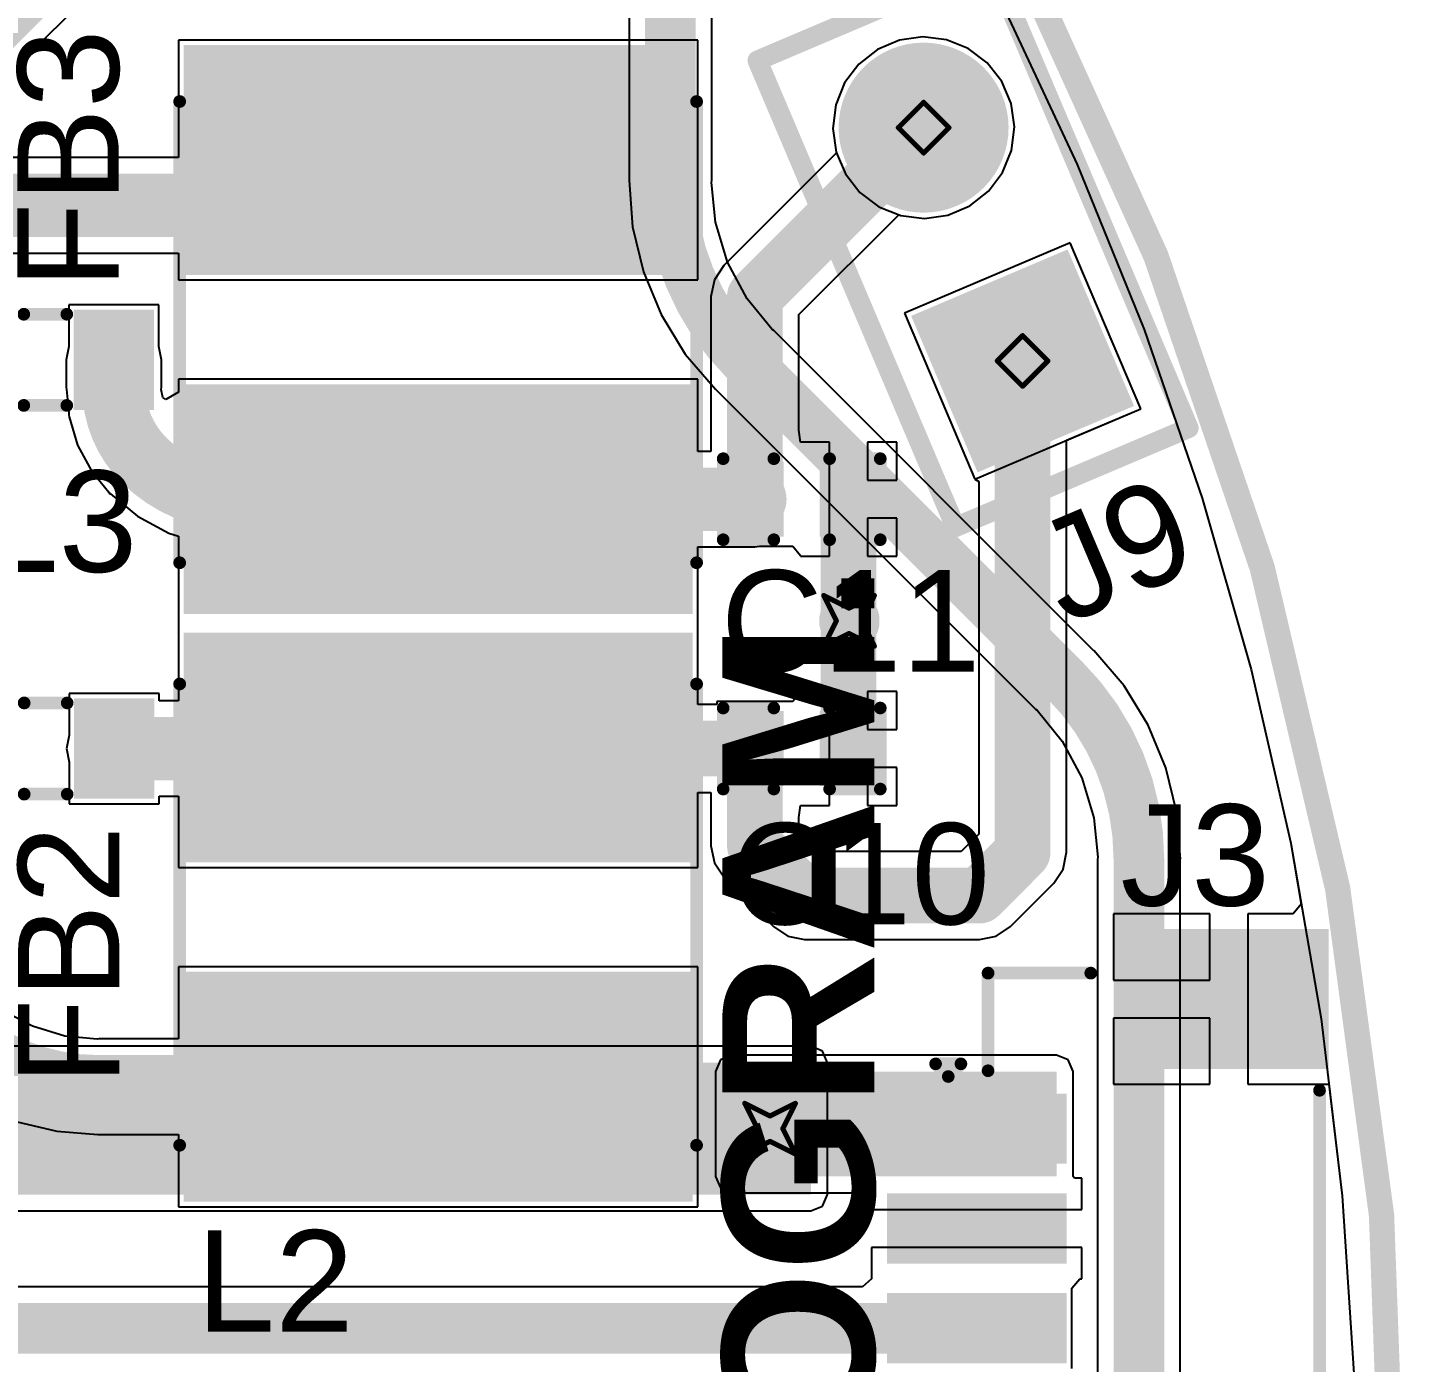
# Model space of a CAD drawing. Header units: inches. Extents: x -5 to 426, y -53 to 116.
# Drawn here: x 47.97 to 61.79, y -18.04 to -4.66 of the extents above; entities that cross this region are included whole.
import ezdxf

# ---------------------------------------------------------------- set-up
doc = ezdxf.new("R2010")
doc.units = ezdxf.units.IN
for name, color, linetype in [('Board Outline', 216, 'Continuous'), ('Bottom Layer', 5, 'Continuous'), ('Bottom Solder', 6, 'Continuous'), ('Drill Drawing', 1, 'Continuous'), ('Multi-Layer', 9, 'Continuous'), ('Pad Holes', 156, 'Continuous'), ('Top Layer', 1, 'Continuous'), ('Top Overlay', 2, 'Continuous'), ('Top Paste', 8, 'Continuous'), ('Top Solder', 216, 'Continuous'), ('Via Holes', 16, 'Continuous')]:
    doc.layers.add(name, color=color, linetype=linetype)
doc.styles.add('Arial', font='', dxfattribs={"height": 0.2})
doc.styles.add('Arial_Bold', font='', dxfattribs={"height": 0.2})
doc.styles.get('Arial').set_extended_font_data('Arial')
doc.styles.get('Arial_Bold').set_extended_font_data('Arial', bold=True)

# ---------------------------------------------------------------- blocks, each defined once
blk = doc.blocks.new('WS2812B_XF02_W_29')
at = {"layer": 'Top Layer'}
for points in [[(-3.25, 2.15), (-1.75, 2.15), (-1.75, 1.15), (-3.25, 1.15)], [(3.25, 1.15), (1.75, 1.15), (1.75, 2.15), (3.25, 2.15)], [(-3.25, -1.15), (-1.75, -1.15), (-1.75, -2.15), (-3.25, -2.15)], [(1.75, -1.15), (3.25, -1.15), (3.25, -2.15), (1.75, -2.15)]]:
    blk.add_hatch(color=1, dxfattribs=at).paths.add_polyline_path(points)
at = {"layer": 'Top Paste'}
for points in [[(-3.25, 2.15), (-1.75, 2.15), (-1.75, 1.15), (-3.25, 1.15)], [(3.25, 1.15), (1.75, 1.15), (1.75, 2.15), (3.25, 2.15)], [(-3.25, -1.15), (-1.75, -1.15), (-1.75, -2.15), (-3.25, -2.15)], [(1.75, -1.15), (3.25, -1.15), (3.25, -2.15), (1.75, -2.15)]]:
    blk.add_hatch(color=8, dxfattribs=at).paths.add_polyline_path(points)
at = {"layer": 'Top Solder'}
for points in [[(-3.352, 2.252), (-1.648, 2.252), (-1.648, 1.048), (-3.352, 1.048)], [(3.352, 1.048), (1.648, 1.048), (1.648, 2.252), (3.352, 2.252)], [(-3.352, -1.048), (-1.648, -1.048), (-1.648, -2.252), (-3.352, -2.252)], [(1.648, -1.048), (3.352, -1.048), (3.352, -2.252), (1.648, -2.252)]]:
    blk.add_hatch(color=216, dxfattribs=at).paths.add_polyline_path(points)
at = {"layer": 'Top Overlay'}
for points, const_width in [([(2.5, 2.551), (-2.5, 2.551)], 0.127), ([(-3.556, 1.803), (-3.429, 1.676)], 0.254), ([(-3.556, 1.803), (-3.556, 1.549)], 0.254), ([(-3.429, 1.676), (-3.556, 1.549)], 0.254), ([(2.5, -2.551), (-2.5, -2.551)], 0.127)]:
    blk.add_lwpolyline(points, dxfattribs=dict(at, const_width=const_width))
for points, const_width in [([(-2.532, 2.551, 1), (-2.468, 2.551, 1)], 0.0635), ([(2.468, 2.551, 1), (2.532, 2.551, 1)], 0.0635), ([(-3.619, 1.803, 1), (-3.492, 1.803, 1)], 0.127), ([(-3.619, 1.803, 1), (-3.492, 1.803, 1)], 0.127), ([(-3.492, 1.676, 1), (-3.365, 1.676, 1)], 0.127), ([(-3.492, 1.676, 1), (-3.365, 1.676, 1)], 0.127), ([(-3.619, 1.549, 1), (-3.492, 1.549, 1)], 0.127), ([(-3.619, 1.549, 1), (-3.492, 1.549, 1)], 0.127), ([(-2.532, -2.551, 1), (-2.468, -2.551, 1)], 0.0635), ([(2.468, -2.551, 1), (2.532, -2.551, 1)], 0.0635)]:
    blk.add_lwpolyline(points, format="xyb", close=True, dxfattribs=dict(at, const_width=const_width))
blk = doc.blocks.new('VLCF5024T_330MR50_2_42')
at = {"layer": 'Top Layer'}
for points in [[(-2.75, 2.45), (-0.65, 2.45), (-0.65, -2.45), (-2.75, -2.45)], [(0.65, 2.45), (2.75, 2.45), (2.75, -2.45), (0.65, -2.45)]]:
    blk.add_hatch(color=1, dxfattribs=at).paths.add_polyline_path(points)
at = {"layer": 'Top Paste'}
for points in [[(-2.75, 2.45), (-0.65, 2.45), (-0.65, -2.45), (-2.75, -2.45)], [(0.65, 2.45), (2.75, 2.45), (2.75, -2.45), (0.65, -2.45)]]:
    blk.add_hatch(color=8, dxfattribs=at).paths.add_polyline_path(points)
at = {"layer": 'Top Solder'}
for points in [[(-2.852, 2.552), (-0.548, 2.552), (-0.548, -2.552), (-2.852, -2.552)], [(0.548, 2.552), (2.852, 2.552), (2.852, -2.552), (0.548, -2.552)]]:
    blk.add_hatch(color=216, dxfattribs=at).paths.add_polyline_path(points)
at = {"layer": 'Top Overlay', "const_width": 0.127}
for points in [[(-2.286, 2.591), (2.337, 2.591)], [(-2.286, -2.591), (2.337, -2.591)]]:
    blk.add_lwpolyline(points, dxfattribs=at)
at = {"layer": 'Top Overlay', "const_width": 0.0635}
for points in [[(-2.318, 2.591, 1), (-2.254, 2.591, 1)], [(2.305, 2.591, 1), (2.369, 2.591, 1)], [(-2.318, -2.591, 1), (-2.254, -2.591, 1)], [(2.305, -2.591, 1), (2.369, -2.591, 1)]]:
    blk.add_lwpolyline(points, format="xyb", close=True, dxfattribs=at)
blk = doc.blocks.new('IND_0603__1608_M_______43')
at = {"layer": 'Top Layer'}
for points in [[(-1, 0.4), (-0.4, 0.4), (-0.4, -0.4), (-1, -0.4)], [(0.4, 0.4), (1, 0.4), (1, -0.4), (0.4, -0.4)]]:
    blk.add_hatch(color=1, dxfattribs=at).paths.add_polyline_path(points)
at = {"layer": 'Top Paste'}
for points in [[(-1, 0.4), (-0.4, 0.4), (-0.4, -0.4), (-1, -0.4)], [(0.4, 0.4), (1, 0.4), (1, -0.4), (0.4, -0.4)]]:
    blk.add_hatch(color=8, dxfattribs=at).paths.add_polyline_path(points)
at = {"layer": 'Top Solder'}
for points in [[(-1.102, 0.502), (-0.298, 0.502), (-0.298, -0.502), (-1.102, -0.502)], [(0.298, 0.502), (1.102, 0.502), (1.102, -0.502), (0.298, -0.502)]]:
    blk.add_hatch(color=216, dxfattribs=at).paths.add_polyline_path(points)
at = {"layer": 'Top Overlay', "const_width": 0.127}
for points in [[(-0.203, 0.457), (0.229, 0.457)], [(-0.203, -0.457), (0.229, -0.457)]]:
    blk.add_lwpolyline(points, dxfattribs=at)
at = {"layer": 'Top Overlay', "const_width": 0.0635}
for points in [[(-0.235, 0.457, 1), (-0.171, 0.457, 1)], [(0.197, 0.457, 1), (0.26, 0.457, 1)], [(-0.235, -0.457, 1), (-0.171, -0.457, 1)], [(0.197, -0.457, 1), (0.26, -0.457, 1)]]:
    blk.add_lwpolyline(points, format="xyb", close=True, dxfattribs=at)
blk = doc.blocks.new('C___0402_44')
at = {"layer": 'Top Layer'}
for points in [[(-0.699, -0.318), (-0.699, 0.318), (-0.241, 0.318), (-0.241, -0.318)], [(0.241, -0.318), (0.241, 0.318), (0.699, 0.318), (0.699, -0.318)]]:
    blk.add_hatch(color=1, dxfattribs=at).paths.add_polyline_path(points)
at = {"layer": 'Top Paste'}
for points in [[(-0.699, -0.318), (-0.699, 0.318), (-0.241, 0.318), (-0.241, -0.318)], [(0.241, -0.318), (0.241, 0.318), (0.699, 0.318), (0.699, -0.318)]]:
    blk.add_hatch(color=8, dxfattribs=at).paths.add_polyline_path(points)
at = {"layer": 'Top Solder'}
for points in [[(-0.758, -0.377), (-0.758, 0.377), (-0.181, 0.377), (-0.181, -0.377)], [(0.181, -0.377), (0.181, 0.377), (0.758, 0.377), (0.758, -0.377)]]:
    blk.add_hatch(color=216, dxfattribs=at).paths.add_polyline_path(points)
at = {"layer": 'Top Overlay', "const_width": 0.127}
for points in [[(-0.787, 0.406), (-0.787, -0.406)], [(-0.279, 0.406), (-0.787, 0.406)], [(0.787, 0.406), (0.279, 0.406)], [(0.787, 0.406), (0.787, -0.406)], [(-0.279, -0.406), (-0.787, -0.406)], [(0.787, -0.406), (0.279, -0.406)]]:
    blk.add_lwpolyline(points, dxfattribs=at)
at = {"layer": 'Top Overlay', "const_width": 0.0635}
for points in [[(-0.819, 0.406, 1), (-0.756, 0.406, 1)], [(-0.819, 0.406, 1), (-0.756, 0.406, 1)], [(-0.311, 0.406, 1), (-0.248, 0.406, 1)], [(0.248, 0.406, 1), (0.311, 0.406, 1)], [(0.756, 0.406, 1), (0.819, 0.406, 1)], [(0.756, 0.406, 1), (0.819, 0.406, 1)], [(-0.819, -0.406, 1), (-0.756, -0.406, 1)], [(-0.819, -0.406, 1), (-0.756, -0.406, 1)], [(-0.311, -0.406, 1), (-0.248, -0.406, 1)], [(0.248, -0.406, 1), (0.311, -0.406, 1)], [(0.756, -0.406, 1), (0.819, -0.406, 1)], [(0.756, -0.406, 1), (0.819, -0.406, 1)]]:
    blk.add_lwpolyline(points, format="xyb", close=True, dxfattribs=at)
blk = doc.blocks.new('C___0402_45')
at = {"layer": 'Top Layer'}
for points in [[(-0.699, -0.318), (-0.699, 0.318), (-0.241, 0.318), (-0.241, -0.318)], [(0.241, -0.318), (0.241, 0.318), (0.699, 0.318), (0.699, -0.318)]]:
    blk.add_hatch(color=1, dxfattribs=at).paths.add_polyline_path(points)
at = {"layer": 'Top Paste'}
for points in [[(-0.699, -0.318), (-0.699, 0.318), (-0.241, 0.318), (-0.241, -0.318)], [(0.241, -0.318), (0.241, 0.318), (0.699, 0.318), (0.699, -0.318)]]:
    blk.add_hatch(color=8, dxfattribs=at).paths.add_polyline_path(points)
at = {"layer": 'Top Solder'}
for points in [[(-0.758, -0.377), (-0.758, 0.377), (-0.181, 0.377), (-0.181, -0.377)], [(0.181, -0.377), (0.181, 0.377), (0.758, 0.377), (0.758, -0.377)]]:
    blk.add_hatch(color=216, dxfattribs=at).paths.add_polyline_path(points)
at = {"layer": 'Top Overlay', "const_width": 0.127}
for points in [[(-0.787, 0.406), (-0.787, -0.406)], [(-0.279, 0.406), (-0.787, 0.406)], [(0.787, 0.406), (0.279, 0.406)], [(0.787, 0.406), (0.787, -0.406)], [(-0.279, -0.406), (-0.787, -0.406)], [(0.787, -0.406), (0.279, -0.406)]]:
    blk.add_lwpolyline(points, dxfattribs=at)
at = {"layer": 'Top Overlay', "const_width": 0.0635}
for points in [[(-0.819, 0.406, 1), (-0.756, 0.406, 1)], [(-0.819, 0.406, 1), (-0.756, 0.406, 1)], [(-0.311, 0.406, 1), (-0.248, 0.406, 1)], [(0.248, 0.406, 1), (0.311, 0.406, 1)], [(0.756, 0.406, 1), (0.819, 0.406, 1)], [(0.756, 0.406, 1), (0.819, 0.406, 1)], [(-0.819, -0.406, 1), (-0.756, -0.406, 1)], [(-0.819, -0.406, 1), (-0.756, -0.406, 1)], [(-0.311, -0.406, 1), (-0.248, -0.406, 1)], [(0.248, -0.406, 1), (0.311, -0.406, 1)], [(0.756, -0.406, 1), (0.819, -0.406, 1)], [(0.756, -0.406, 1), (0.819, -0.406, 1)]]:
    blk.add_lwpolyline(points, format="xyb", close=True, dxfattribs=at)
blk = doc.blocks.new('VLCF5024T_330MR50_2_58')
at = {"layer": 'Top Layer'}
for points in [[(-2.75, 2.45), (-0.65, 2.45), (-0.65, -2.45), (-2.75, -2.45)], [(0.65, 2.45), (2.75, 2.45), (2.75, -2.45), (0.65, -2.45)]]:
    blk.add_hatch(color=1, dxfattribs=at).paths.add_polyline_path(points)
at = {"layer": 'Top Paste'}
for points in [[(-2.75, 2.45), (-0.65, 2.45), (-0.65, -2.45), (-2.75, -2.45)], [(0.65, 2.45), (2.75, 2.45), (2.75, -2.45), (0.65, -2.45)]]:
    blk.add_hatch(color=8, dxfattribs=at).paths.add_polyline_path(points)
at = {"layer": 'Top Solder'}
for points in [[(-2.852, 2.552), (-0.548, 2.552), (-0.548, -2.552), (-2.852, -2.552)], [(0.548, 2.552), (2.852, 2.552), (2.852, -2.552), (0.548, -2.552)]]:
    blk.add_hatch(color=216, dxfattribs=at).paths.add_polyline_path(points)
at = {"layer": 'Top Overlay', "const_width": 0.127}
for points in [[(2.337, 2.591), (-2.286, 2.591)], [(2.337, -2.591), (-2.286, -2.591)]]:
    blk.add_lwpolyline(points, dxfattribs=at)
at = {"layer": 'Top Overlay', "const_width": 0.0635}
for points in [[(-2.318, 2.591, 1), (-2.254, 2.591, 1)], [(2.305, 2.591, 1), (2.369, 2.591, 1)], [(-2.318, -2.591, 1), (-2.254, -2.591, 1)], [(2.305, -2.591, 1), (2.369, -2.591, 1)]]:
    blk.add_lwpolyline(points, format="xyb", close=True, dxfattribs=at)
blk = doc.blocks.new('HDR1X2__59')
at = {"layer": 'Bottom Layer'}
blk.add_hatch(color=5, dxfattribs=at).paths.add_polyline_path([(-0.75, 0.75), (0.75, 0.75), (0.75, -0.75), (-0.75, -0.75)])
h = blk.add_hatch(color=5, dxfattribs=at)
edge = h.paths.add_edge_path()
edge.add_arc((2.54, 0), 0.75, 0, 360)
at = {"layer": 'Bottom Solder'}
blk.add_hatch(color=6, dxfattribs=at).paths.add_polyline_path([(-0.852, 0.852), (0.852, 0.852), (0.852, -0.852), (-0.852, -0.852)])
h = blk.add_hatch(color=6, dxfattribs=at)
edge = h.paths.add_edge_path()
edge.add_arc((2.54, 0), 0.852, 0, 360)
at = {"layer": 'Multi-Layer'}
blk.add_hatch(color=9, dxfattribs=at).paths.add_polyline_path([(-0.75, 0.75), (0.75, 0.75), (0.75, -0.75), (-0.75, -0.75)])
h = blk.add_hatch(color=9, dxfattribs=at)
edge = h.paths.add_edge_path()
edge.add_arc((2.54, 0), 0.75, 0, 360)
at = {"layer": 'Pad Holes'}
h = blk.add_hatch(color=7, dxfattribs=at)
edge = h.paths.add_edge_path()
edge.add_arc((0, 0), 0.45, 0, 360)
h = blk.add_hatch(color=7, dxfattribs=at)
edge = h.paths.add_edge_path()
edge.add_arc((2.54, 0), 0.45, 0, 360)
at = {"layer": 'Top Layer'}
blk.add_hatch(color=1, dxfattribs=at).paths.add_polyline_path([(-0.75, 0.75), (0.75, 0.75), (0.75, -0.75), (-0.75, -0.75)])
h = blk.add_hatch(color=1, dxfattribs=at)
edge = h.paths.add_edge_path()
edge.add_arc((2.54, 0), 0.75, 0, 360)
at = {"layer": 'Top Solder'}
blk.add_hatch(color=216, dxfattribs=at).paths.add_polyline_path([(-0.852, 0.852), (0.852, 0.852), (0.852, -0.852), (-0.852, -0.852)])
h = blk.add_hatch(color=216, dxfattribs=at)
edge = h.paths.add_edge_path()
edge.add_arc((2.54, 0), 0.852, 0, 360)
at = {"layer": 'Top Overlay', "const_width": 0.2}
for points in [[(3.81, 1.27), (-1.27, 1.27)], [(-1.27, 1.27), (-1.27, -1.27)], [(3.81, 1.27), (3.81, -1.27)], [(3.81, -1.27), (-1.27, -1.27)]]:
    blk.add_lwpolyline(points, dxfattribs=at)
at = {"layer": 'Top Overlay', "const_width": 0.1}
for points in [[(-1.32, 1.27, 1), (-1.22, 1.27, 1)], [(-1.32, 1.27, 1), (-1.22, 1.27, 1)], [(3.76, 1.27, 1), (3.86, 1.27, 1)], [(3.76, 1.27, 1), (3.86, 1.27, 1)], [(-1.32, -1.27, 1), (-1.22, -1.27, 1)], [(-1.32, -1.27, 1), (-1.22, -1.27, 1)], [(3.76, -1.27, 1), (3.86, -1.27, 1)], [(3.76, -1.27, 1), (3.86, -1.27, 1)]]:
    blk.add_lwpolyline(points, format="xyb", close=True, dxfattribs=at)
blk = doc.blocks.new('IND_0603__1608_M_______61')
at = {"layer": 'Top Layer'}
for points in [[(-1, 0.4), (-0.4, 0.4), (-0.4, -0.4), (-1, -0.4)], [(0.4, 0.4), (1, 0.4), (1, -0.4), (0.4, -0.4)]]:
    blk.add_hatch(color=1, dxfattribs=at).paths.add_polyline_path(points)
at = {"layer": 'Top Paste'}
for points in [[(-1, 0.4), (-0.4, 0.4), (-0.4, -0.4), (-1, -0.4)], [(0.4, 0.4), (1, 0.4), (1, -0.4), (0.4, -0.4)]]:
    blk.add_hatch(color=8, dxfattribs=at).paths.add_polyline_path(points)
at = {"layer": 'Top Solder'}
for points in [[(-1.102, 0.502), (-0.298, 0.502), (-0.298, -0.502), (-1.102, -0.502)], [(0.298, 0.502), (1.102, 0.502), (1.102, -0.502), (0.298, -0.502)]]:
    blk.add_hatch(color=216, dxfattribs=at).paths.add_polyline_path(points)
at = {"layer": 'Top Overlay', "const_width": 0.127}
for points in [[(-0.203, 0.457), (0.229, 0.457)], [(-0.203, -0.457), (0.229, -0.457)]]:
    blk.add_lwpolyline(points, dxfattribs=at)
at = {"layer": 'Top Overlay', "const_width": 0.0635}
for points in [[(-0.235, 0.457, 1), (-0.171, 0.457, 1)], [(0.197, 0.457, 1), (0.26, 0.457, 1)], [(-0.235, -0.457, 1), (-0.171, -0.457, 1)], [(0.197, -0.457, 1), (0.26, -0.457, 1)]]:
    blk.add_lwpolyline(points, format="xyb", close=True, dxfattribs=at)
blk = doc.blocks.new('V________T______88')
at = {"layer": 'Top Layer'}
for points in [[(-4.4, 2.162), (-3.2, 2.162), (-3.2, 0.362), (-4.4, 0.362)], [(3.2, 2.162), (4.4, 2.162), (4.4, 0.362), (3.2, 0.362)], [(-2.75, -0.463), (-2.25, -0.463), (-2.25, -2.063), (-2.75, -2.063)], [(-1.75, -0.463), (-1.25, -0.463), (-1.25, -2.063), (-1.75, -2.063)], [(-0.75, -0.463), (-0.25, -0.463), (-0.25, -2.063), (-0.75, -2.063)], [(0.25, -0.463), (0.75, -0.463), (0.75, -2.063), (0.25, -2.063)], [(1.25, -0.463), (1.75, -0.463), (1.75, -2.063), (1.25, -2.063)], [(2.25, -0.463), (2.75, -0.463), (2.75, -2.063), (2.25, -2.063)]]:
    blk.add_hatch(color=1, dxfattribs=at).paths.add_polyline_path(points)
at = {"layer": 'Top Paste'}
for points in [[(-4.4, 2.162), (-3.2, 2.162), (-3.2, 0.362), (-4.4, 0.362)], [(3.2, 2.162), (4.4, 2.162), (4.4, 0.362), (3.2, 0.362)], [(-2.75, -0.463), (-2.25, -0.463), (-2.25, -2.063), (-2.75, -2.063)], [(-1.75, -0.463), (-1.25, -0.463), (-1.25, -2.063), (-1.75, -2.063)], [(-0.75, -0.463), (-0.25, -0.463), (-0.25, -2.063), (-0.75, -2.063)], [(0.25, -0.463), (0.75, -0.463), (0.75, -2.063), (0.25, -2.063)], [(1.25, -0.463), (1.75, -0.463), (1.75, -2.063), (1.25, -2.063)], [(2.25, -0.463), (2.75, -0.463), (2.75, -2.063), (2.25, -2.063)]]:
    blk.add_hatch(color=8, dxfattribs=at).paths.add_polyline_path(points)
at = {"layer": 'Top Solder'}
for points in [[(-4.502, 2.264), (-3.098, 2.264), (-3.098, 0.261), (-4.502, 0.261)], [(3.098, 2.264), (4.502, 2.264), (4.502, 0.261), (3.098, 0.261)], [(-2.852, -0.361), (-2.148, -0.361), (-2.148, -2.164), (-2.852, -2.164)], [(-1.852, -0.361), (-1.148, -0.361), (-1.148, -2.164), (-1.852, -2.164)], [(-0.852, -0.361), (-0.148, -0.361), (-0.148, -2.164), (-0.852, -2.164)], [(0.148, -0.361), (0.852, -0.361), (0.852, -2.164), (0.148, -2.164)], [(1.148, -0.361), (1.852, -0.361), (1.852, -2.164), (1.148, -2.164)], [(2.148, -0.361), (2.852, -0.361), (2.852, -2.164), (2.148, -2.164)]]:
    blk.add_hatch(color=216, dxfattribs=at).paths.add_polyline_path(points)
at = {"layer": 'Top Overlay', "const_width": 0.127}
for points in [[(-2.884, 2.173), (2.932, 2.173)], [(-4.059, -1.15), (-4.059, -0.12)], [(4.059, -1.15), (4.059, -0.12)], [(-4.059, -1.15), (-3.08, -1.15)], [(4.059, -1.15), (3.08, -1.15)], [(-3.023, -1.549), (-3.15, -1.422)], [(-3.15, -1.676), (-3.15, -1.422)], [(-3.15, -1.676), (-3.023, -1.549)]]:
    blk.add_lwpolyline(points, dxfattribs=at)
at = {"layer": 'Top Overlay', "const_width": 0.0635}
for points in [[(-2.916, 2.173, 1), (-2.853, 2.173, 1)], [(2.9, 2.173, 1), (2.964, 2.173, 1)], [(-4.091, -0.12, 1), (-4.027, -0.12, 1)], [(4.027, -0.12, 1), (4.091, -0.12, 1)], [(-4.091, -1.15, 1), (-4.027, -1.15, 1)], [(-4.091, -1.15, 1), (-4.027, -1.15, 1)], [(-3.112, -1.15, 1), (-3.049, -1.15, 1)], [(3.049, -1.15, 1), (3.112, -1.15, 1)], [(4.027, -1.15, 1), (4.091, -1.15, 1)], [(4.027, -1.15, 1), (4.091, -1.15, 1)], [(-3.181, -1.422, 1), (-3.118, -1.422, 1)], [(-3.181, -1.422, 1), (-3.118, -1.422, 1)], [(-3.054, -1.549, 1), (-2.991, -1.549, 1)], [(-3.054, -1.549, 1), (-2.991, -1.549, 1)], [(-3.181, -1.676, 1), (-3.118, -1.676, 1)], [(-3.181, -1.676, 1), (-3.118, -1.676, 1)]]:
    blk.add_lwpolyline(points, format="xyb", close=True, dxfattribs=at)

msp = doc.modelspace()

# ---------------------------------------------------------------- hatches: boundary and pattern name
at = {"layer": 'Bottom Layer'}
h = msp.add_hatch(color=5, dxfattribs=at)
edge = h.paths.add_edge_path()
edge.add_arc((56.207, -10.608), 0.3, 0, 360)
msp.add_hatch(color=5, dxfattribs=at).paths.add_polyline_path([(55.824, -16.358), (55.824, -15.037), (46.311, -15.037), (46.311, -16.358)])
h = msp.add_hatch(color=5, dxfattribs=at)
edge = h.paths.add_edge_path()
edge.add_arc((55.415, -15.698), 0.3, 0, 360)
at = {"layer": 'Top Layer'}
h = msp.add_hatch(color=1, dxfattribs=at)
edge = h.paths.add_edge_path()
edge.add_arc((56.207, -10.608), 0.3, 0, 360)
msp.add_hatch(color=1, dxfattribs=at).paths.add_polyline_path([(55.034, -16.176), (58.287, -16.176), (58.287, -15.126), (55.034, -15.126)])
h = msp.add_hatch(color=1, dxfattribs=at)
edge = h.paths.add_edge_path()
edge.add_arc((55.415, -15.698), 0.3, 0, 360)
at = {"layer": 'Via Holes'}
h = msp.add_hatch(color=7, dxfattribs=at)
edge = h.paths.add_edge_path()
edge.add_arc((56.207, -10.608), 0.15, 0, 360)
h = msp.add_hatch(color=7, dxfattribs=at)
edge = h.paths.add_edge_path()
edge.add_arc((55.415, -15.698), 0.15, 0, 360)

# ---------------------------------------------------------------- linework, layer by layer
at = {"layer": 'Board Outline', "const_width": 0.254}
msp.add_lwpolyline([(49.772, 6.348, -1.144567), (-0.298, -38.441)], format="xyb", dxfattribs=at)
at = {"layer": 'Bottom Layer'}
for p, q in [((54.002, -0.61), (54.002, -6.196)), ((54.831, -6.196), (54.831, -0.61)), ((57.736, -4.415), (58.494, -6.033)), ((56.711, -4.788), (56.492, -4.881)), ((56.946, -4.755), (56.711, -4.788)), ((57.182, -4.784), (56.946, -4.755)), ((57.402, -4.873), (57.182, -4.784)), ((56.492, -4.881), (56.305, -5.027)), ((57.592, -5.016), (57.402, -4.873)), ((56.305, -5.027), (56.162, -5.217)), ((57.738, -5.203), (57.592, -5.016)), ((56.162, -5.217), (56.073, -5.437)), ((57.831, -5.422), (57.738, -5.203)), ((56.073, -5.437), (56.044, -5.673)), ((57.864, -5.657), (57.831, -5.422)), ((57.835, -5.893), (57.864, -5.657)), ((56.044, -5.673), (56.077, -5.909)), ((56.077, -5.909), (56.17, -6.127)), ((57.746, -6.114), (57.835, -5.893)), ((58.494, -6.033), (59.164, -7.688)), ((54.002, -6.196), (54.001, -6.196)), ((54.001, -6.196), (54.037, -6.659)), ((54.827, -6.215), (54.831, -6.196)), ((54.866, -6.612), (54.827, -6.215)), ((56.17, -6.127), (56.316, -6.315)), ((57.603, -6.303), (57.746, -6.114)), ((56.316, -6.315), (56.506, -6.458)), ((57.416, -6.45), (57.603, -6.303)), ((56.506, -6.458), (56.726, -6.547)), ((57.197, -6.542), (57.416, -6.45)), ((54.987, -7.012), (54.866, -6.612)), ((56.726, -6.547), (56.962, -6.576)), ((56.962, -6.576), (57.197, -6.542)), ((54.037, -6.659), (54.145, -7.11)), ((58.424, -6.82), (56.763, -7.525)), ((59.13, -8.482), (58.424, -6.82)), ((55.184, -7.38), (54.987, -7.012)), ((54.145, -7.11), (54.323, -7.538)), ((55.437, -7.689), (55.184, -7.38)), ((54.323, -7.538), (54.565, -7.934)), ((56.763, -7.525), (57.468, -9.187)), ((55.453, -7.699), (55.437, -7.689)), ((58.661, -10.908), (55.453, -7.699)), ((59.164, -7.688), (59.745, -9.377)), ((54.565, -7.934), (54.866, -8.286)), ((54.866, -8.286), (54.867, -8.285)), ((54.867, -8.285), (58.075, -11.494)), ((57.468, -9.187), (59.13, -8.482)), ((59.745, -9.377), (60.236, -11.095)), ((58.662, -10.907), (58.661, -10.908)), ((58.963, -11.259), (58.662, -10.907)), ((60.236, -11.095), (60.634, -12.836)), ((59.206, -11.655), (58.963, -11.259)), ((58.075, -11.494), (58.091, -11.504)), ((58.091, -11.504), (58.344, -11.813)), ((59.383, -12.083), (59.206, -11.655)), ((58.344, -11.813), (58.541, -12.181)), ((59.491, -12.534), (59.383, -12.083)), ((58.541, -12.181), (58.662, -12.581)), ((59.528, -12.997), (59.491, -12.534)), ((58.662, -12.581), (58.702, -12.978)), ((60.634, -12.836), (60.939, -14.596)), ((58.702, -12.978), (58.698, -12.997)), ((58.698, -12.997), (58.698, -23.96)), ((59.527, -23.96), (59.527, -12.997)), ((59.527, -12.997), (59.528, -12.997)), ((60.939, -14.596), (61.15, -16.37)), ((55.824, -14.872), (47.745, -14.872)), ((55.941, -14.92), (55.824, -14.872)), ((55.989, -15.037), (55.941, -14.92)), ((55.989, -16.358), (55.989, -15.037)), ((55.941, -16.474), (55.989, -16.358)), ((61.15, -16.37), (61.266, -18.152)), ((47.745, -16.523), (55.824, -16.523)), ((55.824, -16.523), (55.941, -16.474))]:
    msp.add_line(p, q, dxfattribs=at)
at = {"layer": 'Bottom Layer', "const_width": 0.508}
for points in [[(54.416, -6.196), (54.416, -0.428)], [(55.16, -7.992), (58.368, -11.201)], [(59.112, -23.96), (59.112, -12.997)]]:
    msp.add_lwpolyline(points, dxfattribs=at)
at = {"layer": 'Bottom Layer', "const_width": 0.254}
for points in [[(54.289, -6.196, 1), (54.543, -6.196, 1)], [(54.289, -6.196, 1), (54.543, -6.196, 1)], [(55.033, -7.992, 1), (55.287, -7.992, 1)], [(55.033, -7.992, 1), (55.287, -7.992, 1)], [(58.241, -11.201, 1), (58.495, -11.201, 1)], [(58.241, -11.201, 1), (58.495, -11.201, 1)], [(58.985, -12.997, 1), (59.239, -12.997, 1)], [(58.985, -12.997, 1), (59.239, -12.997, 1)]]:
    msp.add_lwpolyline(points, format="xyb", close=True, dxfattribs=at)
at = {"layer": 'Bottom Layer', "const_width": 0.508}
for points in [[(55.16, -7.992, -0.198912), (54.416, -6.196)], [(58.368, -11.201, -0.198912), (59.112, -12.997)]]:
    msp.add_lwpolyline(points, format="xyb", dxfattribs=at)
at = {"layer": 'Drill Drawing', "const_width": 0.0508}
for points in [[(56.7, -5.665), (56.954, -5.411)], [(56.954, -5.411), (57.208, -5.665)], [(56.7, -5.665), (56.954, -5.919)], [(56.954, -5.919), (57.208, -5.665)], [(57.692, -8.003), (57.946, -7.749)], [(57.946, -7.749), (58.2, -8.003)], [(57.692, -8.003), (57.946, -8.257)], [(57.946, -8.257), (58.2, -8.003)], [(55.953, -10.354), (56.207, -10.481)], [(55.953, -10.354), (56.08, -10.608)], [(56.207, -10.481), (56.461, -10.354)], [(56.334, -10.608), (56.461, -10.354)], [(55.953, -10.862), (56.08, -10.608)], [(56.334, -10.608), (56.461, -10.862)], [(55.953, -10.862), (56.207, -10.735)], [(56.207, -10.735), (56.461, -10.862)], [(55.161, -15.444), (55.415, -15.571)], [(55.161, -15.444), (55.288, -15.698)], [(55.415, -15.571), (55.669, -15.444)], [(55.542, -15.698), (55.669, -15.444)], [(55.161, -15.952), (55.288, -15.698)], [(55.542, -15.698), (55.669, -15.952)], [(55.161, -15.952), (55.415, -15.825)], [(55.415, -15.825), (55.669, -15.952)]]:
    msp.add_lwpolyline(points, dxfattribs=at)
at = {"layer": 'Drill Drawing', "const_width": 0.0254}
for points in [[(56.941, -5.411, 1), (56.967, -5.411, 1)], [(56.941, -5.411, 1), (56.967, -5.411, 1)], [(56.687, -5.665, 1), (56.713, -5.665, 1)], [(56.687, -5.665, 1), (56.713, -5.665, 1)], [(57.195, -5.665, 1), (57.221, -5.665, 1)], [(57.195, -5.665, 1), (57.221, -5.665, 1)], [(56.941, -5.919, 1), (56.967, -5.919, 1)], [(56.941, -5.919, 1), (56.967, -5.919, 1)], [(57.934, -7.749, 1), (57.959, -7.749, 1)], [(57.934, -7.749, 1), (57.959, -7.749, 1)], [(57.68, -8.003, 1), (57.705, -8.003, 1)], [(57.68, -8.003, 1), (57.705, -8.003, 1)], [(58.188, -8.003, 1), (58.213, -8.003, 1)], [(58.188, -8.003, 1), (58.213, -8.003, 1)], [(57.934, -8.257, 1), (57.959, -8.257, 1)], [(57.934, -8.257, 1), (57.959, -8.257, 1)], [(55.94, -10.354, 1), (55.965, -10.354, 1)], [(55.94, -10.354, 1), (55.965, -10.354, 1)], [(56.448, -10.354, 1), (56.473, -10.354, 1)], [(56.448, -10.354, 1), (56.473, -10.354, 1)], [(56.194, -10.481, 1), (56.219, -10.481, 1)], [(56.194, -10.481, 1), (56.219, -10.481, 1)], [(56.067, -10.608, 1), (56.092, -10.608, 1)], [(56.067, -10.608, 1), (56.092, -10.608, 1)], [(56.321, -10.608, 1), (56.346, -10.608, 1)], [(56.321, -10.608, 1), (56.346, -10.608, 1)], [(56.194, -10.735, 1), (56.219, -10.735, 1)], [(56.194, -10.735, 1), (56.219, -10.735, 1)], [(55.94, -10.862, 1), (55.965, -10.862, 1)], [(55.94, -10.862, 1), (55.965, -10.862, 1)], [(56.448, -10.862, 1), (56.473, -10.862, 1)], [(56.448, -10.862, 1), (56.473, -10.862, 1)], [(55.148, -15.444, 1), (55.173, -15.444, 1)], [(55.148, -15.444, 1), (55.173, -15.444, 1)], [(55.656, -15.444, 1), (55.681, -15.444, 1)], [(55.656, -15.444, 1), (55.681, -15.444, 1)], [(55.402, -15.571, 1), (55.427, -15.571, 1)], [(55.402, -15.571, 1), (55.427, -15.571, 1)], [(55.275, -15.698, 1), (55.3, -15.698, 1)], [(55.275, -15.698, 1), (55.3, -15.698, 1)], [(55.529, -15.698, 1), (55.554, -15.698, 1)], [(55.529, -15.698, 1), (55.554, -15.698, 1)], [(55.402, -15.825, 1), (55.427, -15.825, 1)], [(55.402, -15.825, 1), (55.427, -15.825, 1)], [(55.148, -15.952, 1), (55.173, -15.952, 1)], [(55.148, -15.952, 1), (55.173, -15.952, 1)], [(55.656, -15.952, 1), (55.681, -15.952, 1)], [(55.656, -15.952, 1), (55.681, -15.952, 1)]]:
    msp.add_lwpolyline(points, format="xyb", close=True, dxfattribs=at)
at = {"layer": 'Top Layer'}
for p, q in [((47.925, -4.993), (48.872, -4.047)), ((57.736, -4.415), (58.494, -6.033)), ((54.69, -4.787), (49.485, -4.787)), ((49.485, -4.787), (49.485, -5.963)), ((54.69, -7.191), (54.69, -4.787)), ((56.711, -4.788), (56.492, -4.881)), ((56.946, -4.755), (56.711, -4.788)), ((57.182, -4.784), (56.946, -4.755)), ((57.402, -4.873), (57.182, -4.784)), ((56.492, -4.881), (56.305, -5.027)), ((57.592, -5.016), (57.402, -4.873)), ((56.305, -5.027), (56.162, -5.217)), ((57.738, -5.203), (57.592, -5.016)), ((56.162, -5.217), (56.073, -5.437)), ((57.831, -5.422), (57.738, -5.203)), ((56.073, -5.437), (56.044, -5.673)), ((57.864, -5.657), (57.831, -5.422)), ((57.835, -5.893), (57.864, -5.657)), ((56.044, -5.673), (56.077, -5.909)), ((56.08, -5.917), (54.951, -7.046)), ((56.077, -5.909), (56.08, -5.917)), ((57.746, -6.114), (57.835, -5.893)), ((49.485, -5.963), (45.121, -5.963)), ((58.494, -6.033), (59.164, -7.688)), ((57.603, -6.303), (57.746, -6.114)), ((57.416, -6.45), (57.603, -6.303)), ((57.197, -6.542), (57.416, -6.45)), ((55.703, -7.539), (56.704, -6.538)), ((56.704, -6.538), (56.726, -6.547)), ((56.726, -6.547), (56.962, -6.576)), ((56.962, -6.576), (57.197, -6.542)), ((58.424, -6.82), (56.763, -7.525)), ((59.13, -8.482), (58.424, -6.82)), ((45.031, -6.922), (49.485, -6.922)), ((49.485, -6.922), (49.485, -7.191)), ((54.951, -7.046), (54.856, -7.189)), ((49.485, -7.191), (54.69, -7.191)), ((54.856, -7.189), (54.822, -7.357)), ((49.288, -7.44), (48.384, -7.44)), ((48.384, -7.44), (48.384, -7.858)), ((49.288, -7.858), (49.288, -7.44)), ((54.822, -7.357), (54.822, -8.91)), ((55.703, -8.698), (55.703, -7.539)), ((56.763, -7.525), (57.468, -9.187)), ((59.164, -7.688), (59.745, -9.377)), ((48.384, -7.858), (48.357, -7.992)), ((49.315, -7.992), (49.288, -7.858)), ((48.357, -7.992), (48.357, -8.271)), ((49.315, -8.271), (49.315, -7.992)), ((48.357, -8.271), (48.361, -8.291)), ((48.361, -8.291), (48.384, -8.522)), ((49.312, -8.289), (49.315, -8.271)), ((49.328, -8.37), (49.312, -8.289)), ((54.69, -8.187), (49.485, -8.187)), ((49.485, -8.187), (49.485, -8.317)), ((54.69, -8.91), (54.69, -8.187)), ((49.358, -8.388), (49.328, -8.37)), ((49.485, -8.317), (49.358, -8.388)), ((48.384, -8.522), (48.384, -8.544)), ((48.384, -8.544), (48.386, -8.544)), ((48.386, -8.544), (48.388, -8.564)), ((48.388, -8.564), (48.473, -8.846)), ((58.387, -8.797), (59.13, -8.482)), ((55.719, -8.817), (55.703, -8.698)), ((48.473, -8.846), (48.612, -9.105)), ((56.012, -8.817), (55.719, -8.817)), ((56.012, -9.389), (56.012, -8.817)), ((56.685, -8.817), (56.393, -8.817)), ((56.393, -8.817), (56.393, -9.198)), ((56.685, -9.198), (56.685, -8.817)), ((58.387, -12.928), (58.387, -8.797)), ((54.822, -8.91), (54.69, -8.91)), ((48.612, -9.105), (48.786, -9.317)), ((56.393, -9.198), (56.685, -9.198)), ((57.468, -9.187), (57.468, -9.187)), ((57.468, -9.187), (57.506, -9.212)), ((57.506, -9.212), (57.506, -12.746)), ((48.786, -9.317), (48.797, -9.334)), ((48.797, -9.334), (48.801, -9.336)), ((48.801, -9.336), (49.074, -9.56)), ((56.012, -9.96), (56.012, -9.389)), ((59.745, -9.377), (60.236, -11.095)), ((49.074, -9.56), (49.389, -9.729)), ((56.685, -9.579), (56.393, -9.579)), ((56.393, -9.579), (56.393, -9.96)), ((56.685, -9.96), (56.685, -9.579)), ((49.389, -9.729), (49.485, -9.758)), ((49.485, -9.758), (49.485, -10.549)), ((54.69, -10.549), (54.69, -9.868)), ((54.69, -9.868), (55.262, -9.868)), ((55.262, -9.868), (55.309, -9.859)), ((55.309, -9.859), (55.643, -9.859)), ((55.643, -9.859), (55.719, -9.954)), ((55.719, -9.954), (55.719, -9.96)), ((55.719, -9.96), (56.012, -9.96)), ((56.393, -9.96), (56.685, -9.96)), ((49.485, -10.549), (49.485, -10.676)), ((54.69, -10.591), (54.69, -10.549)), ((54.69, -10.718), (54.69, -10.591)), ((49.485, -10.676), (49.485, -10.718)), ((49.485, -10.718), (49.485, -11.409)), ((54.69, -11.448), (54.69, -10.718)), ((60.236, -11.095), (60.634, -12.836)), ((55.719, -11.323), (55.643, -11.418)), ((56.012, -11.317), (55.719, -11.317)), ((55.719, -11.317), (55.719, -11.323)), ((56.012, -11.888), (56.012, -11.317)), ((56.685, -11.317), (56.393, -11.317)), ((56.393, -11.317), (56.393, -11.698)), ((56.685, -11.698), (56.685, -11.317)), ((49.292, -11.336), (48.388, -11.336)), ((48.388, -11.336), (48.388, -11.754)), ((49.292, -11.409), (49.292, -11.336)), ((49.485, -11.409), (49.292, -11.409)), ((54.881, -11.448), (54.69, -11.448)), ((55.592, -11.418), (54.881, -11.418)), ((54.881, -11.418), (54.881, -11.448)), ((55.643, -11.418), (55.592, -11.418)), ((56.393, -11.698), (56.685, -11.698)), ((48.388, -11.754), (48.361, -11.888)), ((48.361, -11.888), (48.388, -12.023)), ((48.388, -12.023), (48.388, -12.441)), ((56.012, -12.46), (56.012, -11.888)), ((56.685, -12.079), (56.393, -12.079)), ((56.393, -12.079), (56.393, -12.46)), ((56.685, -12.46), (56.685, -12.079)), ((49.292, -12.441), (49.292, -12.367)), ((49.292, -12.367), (49.485, -12.367)), ((49.485, -12.367), (49.485, -13.081)), ((54.69, -13.081), (54.69, -12.329)), ((54.69, -12.329), (54.822, -12.329)), ((54.822, -12.329), (54.822, -12.864)), ((48.388, -12.441), (49.292, -12.441)), ((55.703, -12.58), (55.719, -12.46)), ((55.719, -12.46), (55.83, -12.46)), ((55.83, -12.46), (56.012, -12.46)), ((56.393, -12.46), (56.685, -12.46)), ((55.703, -12.681), (55.703, -12.58)), ((55.942, -12.921), (55.703, -12.681)), ((57.506, -12.746), (57.331, -12.921)), ((60.634, -12.836), (60.74, -13.447)), ((54.822, -12.864), (54.856, -13.032)), ((57.331, -12.921), (55.942, -12.921)), ((58.353, -13.097), (58.387, -12.928)), ((49.485, -13.081), (54.69, -13.081)), ((54.856, -13.032), (54.951, -13.175)), ((58.258, -13.239), (58.353, -13.097)), ((54.951, -13.175), (55.449, -13.673)), ((57.824, -13.673), (58.258, -13.239)), ((59.822, -13.544), (58.858, -13.544)), ((58.858, -13.544), (58.858, -14.208)), ((59.822, -14.208), (59.822, -13.544)), ((60.658, -13.544), (60.203, -13.544)), ((60.203, -13.544), (60.203, -14.398)), ((60.74, -13.447), (60.658, -13.544)), ((55.449, -13.673), (55.592, -13.768)), ((57.681, -13.768), (57.824, -13.673)), ((55.592, -13.768), (55.76, -13.802)), ((55.76, -13.802), (57.513, -13.802)), ((57.513, -13.802), (57.681, -13.768)), ((54.69, -14.076), (49.485, -14.076)), ((49.485, -14.076), (49.485, -14.799)), ((54.69, -16.481), (54.69, -14.076)), ((58.858, -14.208), (59.822, -14.208)), ((48.021, -14.672), (47.721, -14.512)), ((60.203, -14.398), (60.203, -15.252)), ((59.822, -14.589), (58.858, -14.589)), ((58.858, -14.589), (58.858, -15.252)), ((59.822, -15.252), (59.822, -14.589)), ((48.346, -14.771), (48.021, -14.672)), ((48.668, -14.802), (48.346, -14.771)), ((48.684, -14.799), (48.668, -14.802)), ((49.485, -14.799), (48.684, -14.799)), ((54.917, -15.009), (54.869, -15.126)), ((55.034, -14.961), (54.917, -15.009)), ((58.287, -14.961), (55.034, -14.961)), ((58.404, -15.009), (58.287, -14.961)), ((58.452, -15.126), (58.404, -15.009)), ((54.869, -15.126), (54.869, -16.176)), ((58.452, -16.176), (58.452, -15.126)), ((58.858, -15.252), (59.822, -15.252)), ((60.203, -15.252), (61.017, -15.252)), ((61.017, -15.252), (61.15, -16.37)), ((47.854, -15.625), (48.264, -15.723)), ((48.264, -15.723), (48.677, -15.756)), ((48.677, -15.756), (48.684, -15.757)), ((48.684, -15.757), (49.485, -15.757)), ((49.485, -15.757), (49.485, -16.481)), ((54.869, -16.176), (54.917, -16.292)), ((54.917, -16.292), (55.034, -16.341)), ((58.465, -16.194), (58.452, -16.176)), ((58.541, -16.194), (58.465, -16.194)), ((58.541, -16.508), (58.541, -16.194)), ((55.034, -16.341), (56.433, -16.341)), ((56.433, -16.341), (56.433, -16.508)), ((61.15, -16.37), (61.266, -18.152)), ((49.485, -16.481), (54.69, -16.481)), ((56.433, -16.508), (57.487, -16.508)), ((57.487, -16.508), (58.541, -16.508)), ((57.487, -16.889), (56.433, -16.889)), ((56.433, -16.889), (56.433, -17.157)), ((58.541, -16.889), (57.487, -16.889)), ((58.541, -17.202), (58.541, -16.889)), ((56.433, -17.202), (56.34, -17.284)), ((56.433, -17.157), (56.433, -17.202)), ((58.44, -17.296), (58.52, -17.202)), ((58.52, -17.202), (58.541, -17.202)), ((56.34, -17.284), (46.329, -17.284)), ((58.44, -17.329), (58.44, -17.296)), ((58.44, -18.101), (58.44, -17.329))]:
    msp.add_line(p, q, dxfattribs=at)
for points, const_width in [([(47.454, -4.522), (48.488, -3.488)], 1.016), ([(55.262, -7.357), (56.954, -5.665)], 0.559), ([(51.634, -6.443), (52.087, -5.989)], 0.635), ([(44.498, -6.443), (51.634, -6.443)], 0.635), ([(55.262, -9.389), (55.262, -7.357)], 0.559), ([(48.836, -8.271), (48.836, -7.992)], 0.635), ([(57.946, -12.928), (57.946, -8.003)], 0.559), ([(50.087, -9.389), (52.087, -9.389)], 0.635), ([(52.087, -9.389), (55.262, -9.389)], 0.635), ([(56.202, -10.567), (56.202, -9.389)], 0.559), ([(56.202, -10.567), (56.232, -10.597)], 0.559), ([(56.202, -10.649), (56.232, -10.619)], 0.559), ([(56.232, -10.619), (56.232, -10.597)], 0.559), ([(56.202, -11.888), (56.202, -10.649)], 0.559), ([(48.84, -11.888), (52.077, -11.888)], 0.635), ([(52.077, -11.888), (52.087, -11.878)], 0.635), ([(52.087, -11.878), (52.097, -11.888)], 0.559), ([(52.097, -11.888), (55.262, -11.888)], 0.559), ([(55.262, -12.864), (55.262, -11.888)], 0.559), ([(55.262, -12.864), (55.76, -13.362)], 0.559), ([(57.513, -13.362), (57.946, -12.928)], 0.559), ([(55.76, -13.362), (57.513, -13.362)], 0.559), ([(48.684, -15.278), (52.087, -15.278)], 0.635), ([(55.491, -15.698), (57.487, -15.698)], 0.635), ([(46.329, -17.698), (57.487, -17.698)], 0.508)]:
    msp.add_lwpolyline(points, dxfattribs=dict(at, const_width=const_width))
for points, const_width in [([(56.814, -5.665, 1), (57.094, -5.665, 1)], 0.279), ([(51.929, -5.989, 1), (52.246, -5.989, 1)], 0.318), ([(51.475, -6.443, 1), (51.792, -6.443, 1)], 0.318), ([(51.475, -6.443, 1), (51.792, -6.443, 1)], 0.318), ([(55.123, -7.357, 1), (55.402, -7.357, 1)], 0.279), ([(55.123, -7.357, 1), (55.402, -7.357, 1)], 0.279), ([(48.677, -7.992, 1), (48.995, -7.992, 1)], 0.318), ([(57.807, -8.003, 1), (58.086, -8.003, 1)], 0.279), ([(48.677, -8.271, 1), (48.995, -8.271, 1)], 0.318), ([(48.677, -8.271, 1), (48.995, -8.271, 1)], 0.318), ([(48.977, -8.995, 1), (49.295, -8.995, 1)], 0.318), ([(48.977, -8.995, 1), (49.295, -8.995, 1)], 0.318), ([(49.928, -9.389, 1), (50.245, -9.389, 1)], 0.318), ([(49.928, -9.389, 1), (50.245, -9.389, 1)], 0.318), ([(51.929, -9.389, 1), (52.246, -9.389, 1)], 0.318), ([(51.929, -9.389, 1), (52.246, -9.389, 1)], 0.318), ([(55.104, -9.389, 1), (55.421, -9.389, 1)], 0.318), ([(55.123, -9.389, 1), (55.402, -9.389, 1)], 0.279), ([(56.062, -9.389, 1), (56.342, -9.389, 1)], 0.279), ([(56.062, -10.567, 1), (56.342, -10.567, 1)], 0.279), ([(56.062, -10.567, 1), (56.342, -10.567, 1)], 0.279), ([(56.092, -10.597, 1), (56.372, -10.597, 1)], 0.279), ([(56.092, -10.597, 1), (56.372, -10.597, 1)], 0.279), ([(56.092, -10.619, 1), (56.372, -10.619, 1)], 0.279), ([(56.092, -10.619, 1), (56.372, -10.619, 1)], 0.279), ([(56.062, -10.649, 1), (56.342, -10.649, 1)], 0.279), ([(56.062, -10.649, 1), (56.342, -10.649, 1)], 0.279), ([(48.681, -11.888, 1), (48.999, -11.888, 1)], 0.318), ([(51.918, -11.888, 1), (52.236, -11.888, 1)], 0.318), ([(51.918, -11.888, 1), (52.236, -11.888, 1)], 0.318), ([(51.929, -11.878, 1), (52.246, -11.878, 1)], 0.318), ([(51.948, -11.878, 1), (52.227, -11.878, 1)], 0.279), ([(51.958, -11.888, 1), (52.237, -11.888, 1)], 0.279), ([(51.958, -11.888, 1), (52.237, -11.888, 1)], 0.279), ([(55.123, -11.888, 1), (55.402, -11.888, 1)], 0.279), ([(55.123, -11.888, 1), (55.402, -11.888, 1)], 0.279), ([(56.062, -11.888, 1), (56.342, -11.888, 1)], 0.279), ([(55.123, -12.864, 1), (55.402, -12.864, 1)], 0.279), ([(55.123, -12.864, 1), (55.402, -12.864, 1)], 0.279), ([(57.807, -12.928, 1), (58.086, -12.928, 1)], 0.279), ([(57.807, -12.928, 1), (58.086, -12.928, 1)], 0.279), ([(55.62, -13.362, 1), (55.9, -13.362, 1)], 0.279), ([(55.62, -13.362, 1), (55.9, -13.362, 1)], 0.279), ([(57.373, -13.362, 1), (57.653, -13.362, 1)], 0.279), ([(57.373, -13.362, 1), (57.653, -13.362, 1)], 0.279), ([(48.526, -15.278, 1), (48.843, -15.278, 1)], 0.318), ([(48.526, -15.278, 1), (48.843, -15.278, 1)], 0.318), ([(51.929, -15.278, 1), (52.246, -15.278, 1)], 0.318), ([(55.332, -15.698, 1), (55.65, -15.698, 1)], 0.318), ([(57.329, -15.698, 1), (57.646, -15.698, 1)], 0.318), ([(57.36, -17.698, 1), (57.614, -17.698, 1)], 0.254)]:
    msp.add_lwpolyline(points, format="xyb", close=True, dxfattribs=dict(at, const_width=const_width))
at = {"layer": 'Top Layer', "const_width": 0.635}
for points in [[(49.136, -8.995, -0.198912), (48.836, -8.271)], [(50.087, -9.389, -0.198912), (49.136, -8.995)], [(48.684, -15.278, -0.198912), (47.123, -14.632)]]:
    msp.add_lwpolyline(points, format="xyb", dxfattribs=at)

# ---------------------------------------------------------------- block references
for name, p, rotation in [('WS2812B_XF02_W_29', (52.433, -0.484), 128), ('HDR1X2__59', (57.946, -8.003), 113), ('VLCF5024T_330MR50_2_58', (52.087, -7.689), 270), ('C___0402_44', (55.732, -9.389), 180), ('VLCF5024T_330MR50_2_42', (52.087, -13.578), 90), ('C___0402_45', (55.732, -11.888), 180), ('V________T______88', (58.75, -18.198), 270)]:
    msp.add_blockref(name, p, dxfattribs=dict(rotation=rotation))
for name, p in [('IND_0603__1608_M_______43', (48.136, -7.992)), ('IND_0603__1608_M_______61', (48.14, -11.888))]:
    msp.add_blockref(name, p)

# ---------------------------------------------------------------- texts
at = {"layer": 'Top Overlay'}
for s, height, rotation, style, p in [('FB3', 1.016, 90, 'Arial', (48.886, -7.282)), ('J9', 1.016, 23, 'Arial', (58.373, -10.653)), ('PROGRAM.', 1.524, 90, 'Arial_Bold', (56.46, -21.744)), ('FB2', 1.016, 90, 'Arial', (48.891, -15.262))]:
    msp.add_text(s, height=height, rotation=rotation, dxfattribs=dict(at, style=style)).set_placement(p)
at = {"layer": 'Top Overlay', "style": 'Arial'}
for s, p in [('L3', (47.494, -10.118)), ('C11', (54.92, -11.116)), ('J3', (58.927, -13.463)), ('C10', (55.017, -13.651)), ('L2', (49.664, -17.732))]:
    msp.add_text(s, height=1.016, dxfattribs=at).set_placement(p)

doc.saveas('drawing.dxf')
